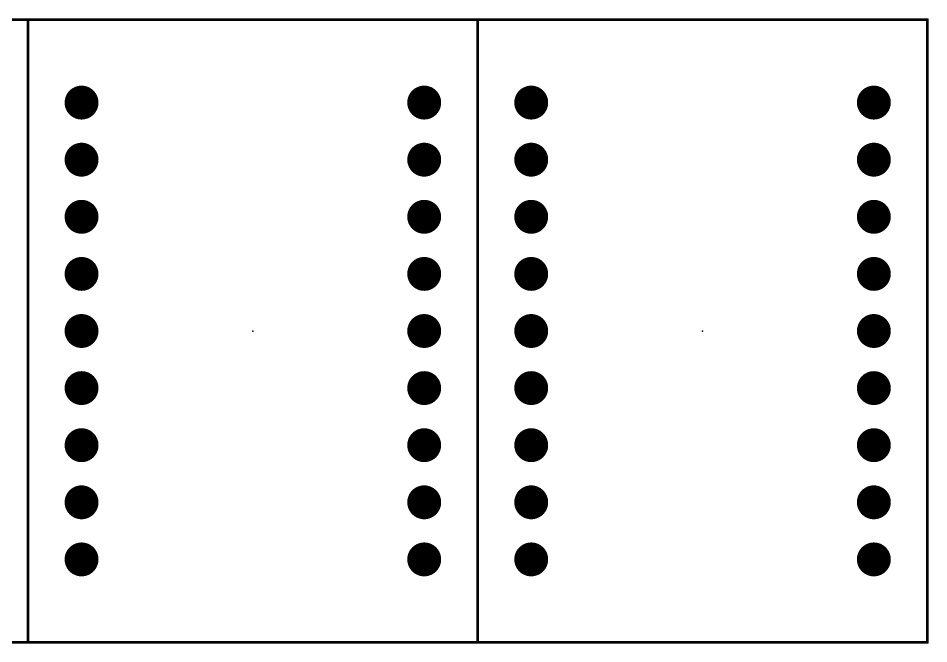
# Model space of a CAD drawing. Extents: x 0 to 426, y 0 to 160.
# Drawn here: x 234.56 to 275.06, y 111.09 to 138.91 of the extents above; entities that cross this region are included whole.
import ezdxf

# ---------------------------------------------------------------- set-up
doc = ezdxf.new("R2010")
doc.units = 0
doc.header["$MEASUREMENT"] = 0
doc.layers.get('0').update_dxf_attribs({"linetype": 'CONTINUOUS'})
for name, color, linetype in [('17', 82, 'CONTINUOUS'), ('21', 253, 'CONTINUOUS'), ('23', 7, 'CONTINUOUS')]:
    doc.layers.add(name, color=color, linetype=linetype)

# ---------------------------------------------------------------- blocks, each defined once
blk = doc.blocks.new('ROUNDP')
at = {"const_width": 0.5}
blk.add_lwpolyline([(0, -0.25, 1), (0, 0.25, 1), (0, -0.25)], format="xyb", dxfattribs=at)

msp = doc.modelspace()

# ---------------------------------------------------------------- linework, layer by layer
at = {"layer": '21', "const_width": 0.127}
for points in [[(235, 138.85), (215, 138.85)], [(235, 138.85), (235, 111.15)], [(255, 138.85), (235, 138.85)], [(235, 111.15), (235, 138.85)], [(255, 138.85), (255, 111.15)], [(275, 138.85), (255, 138.85)], [(255, 111.15), (255, 138.85)], [(275, 111.15), (275, 138.85)], [(215, 111.15), (235, 111.15)], [(235, 111.15), (255, 111.15)], [(255, 111.15), (275, 111.15)]]:
    msp.add_lwpolyline(points, dxfattribs=at)
at = {"layer": '21', "const_width": 0.0635}
for points in [[(235.0317, 138.85, 1), (234.9683, 138.85)], [(235, 138.8817, 1), (235, 138.8183)], [(235.0317, 138.85, 1), (234.9683, 138.85)], [(235, 138.8183, 1), (235, 138.8817)], [(255.0317, 138.85, 1), (254.9683, 138.85)], [(255, 138.8817, 1), (255, 138.8183)], [(255.0317, 138.85, 1), (254.9683, 138.85)], [(255, 138.8183, 1), (255, 138.8817)], [(275.0317, 138.85, 1), (274.9683, 138.85)], [(275, 138.8183, 1), (275, 138.8817)], [(235, 111.1818, 1), (235, 111.1183)], [(234.9683, 111.15, 1), (235.0317, 111.15)], [(234.9683, 111.15, 1), (235.0317, 111.15)], [(235, 111.1183, 1), (235, 111.1818)], [(255, 111.1818, 1), (255, 111.1183)], [(254.9683, 111.15, 1), (255.0317, 111.15)], [(254.9683, 111.15, 1), (255.0317, 111.15)], [(255, 111.1183, 1), (255, 111.1818)], [(274.9683, 111.15, 1), (275.0317, 111.15)], [(275, 111.1183, 1), (275, 111.1818)]]:
    msp.add_lwpolyline(points, format="xyb", dxfattribs=at)
at = {"layer": '23'}
for p in [(245, 125), (265, 125)]:
    msp.add_point(p, dxfattribs=at)

# ---------------------------------------------------------------- block references
at = {"layer": '17', "xscale": 1.508, "yscale": 1.508}
for p in [(237.38, 135.16), (237.38, 135.16), (257.38, 135.16), (257.38, 135.16), (237.38, 132.62), (237.38, 132.62), (257.38, 132.62), (257.38, 132.62), (237.38, 130.08), (237.38, 130.08), (257.38, 130.08), (257.38, 130.08), (237.38, 127.54), (237.38, 127.54), (257.38, 127.54), (257.38, 127.54), (237.38, 125), (237.38, 125), (257.38, 125), (257.38, 125), (237.38, 122.46), (237.38, 122.46), (257.38, 122.46), (257.38, 122.46), (237.38, 119.92), (237.38, 119.92), (257.38, 119.92), (257.38, 119.92), (237.38, 117.38), (237.38, 117.38), (257.38, 117.38), (257.38, 117.38), (237.38, 114.84), (237.38, 114.84), (252.62, 114.84), (252.62, 114.84), (257.38, 114.84), (257.38, 114.84), (272.62, 114.84), (272.62, 114.84)]:
    msp.add_blockref('ROUNDP', p, dxfattribs=at)
at = {"layer": '17', "xscale": 1.508, "yscale": 1.508, "rotation": 180}
for p in [(252.62, 135.16), (252.62, 135.16), (272.62, 135.16), (272.62, 135.16), (252.62, 132.62), (252.62, 132.62), (272.62, 132.62), (272.62, 132.62), (252.62, 130.08), (252.62, 130.08), (272.62, 130.08), (272.62, 130.08), (252.62, 127.54), (252.62, 127.54), (272.62, 127.54), (272.62, 127.54), (252.62, 125), (252.62, 125), (272.62, 125), (272.62, 125), (252.62, 122.46), (252.62, 122.46), (272.62, 122.46), (272.62, 122.46), (252.62, 119.92), (252.62, 119.92), (272.62, 119.92), (272.62, 119.92), (252.62, 117.38), (252.62, 117.38), (272.62, 117.38), (272.62, 117.38)]:
    msp.add_blockref('ROUNDP', p, dxfattribs=at)

doc.saveas('drawing.dxf')
